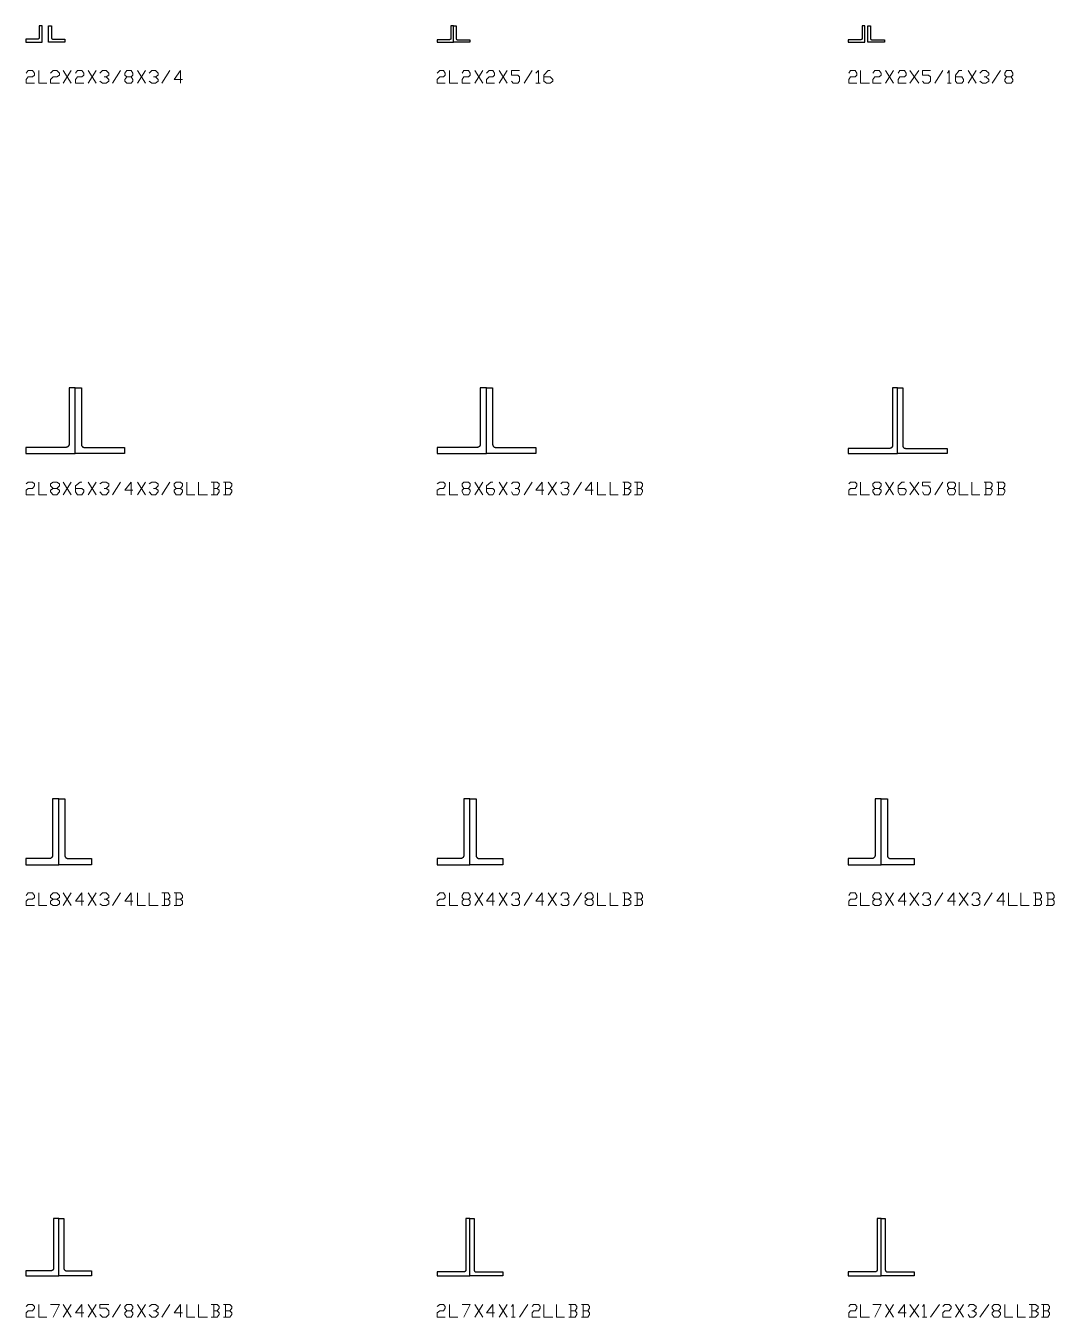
# Model space of a CAD drawing. Header units: inches. Extents: x 0 to 985, y -1555 to 12.
# Drawn here: x 500 to 625, y -555 to -398 of the extents above; entities that cross this region are included whole.
import ezdxf

# ---------------------------------------------------------------- set-up
doc = ezdxf.new("R2010")
doc.units = ezdxf.units.IN
doc.header["$MEASUREMENT"] = 0
doc.layers.add('AISC_STEEL', color=7, linetype='Continuous')

msp = doc.modelspace()

# ---------------------------------------------------------------- linework, layer by layer
at = {"color": 3, "lineweight": 0}
for points in [[(500.06, -403.76), (500.27, -403.43), (500.82, -403.43), (501.04, -403.76), (501.04, -403.98), (500.82, -404.19), (500.27, -404.19), (500.06, -404.52), (500.06, -404.96), (501.04, -404.96)], [(501.58, -403.43), (501.58, -404.96), (502.56, -404.96)], [(503, -403.76), (503.33, -403.43), (503.76, -403.43), (504.09, -403.76), (504.09, -403.98), (503.76, -404.19), (503.33, -404.19), (503, -404.52), (503, -404.96), (504.09, -404.96)], [(504.53, -404.96), (505.51, -403.43)], [(504.53, -403.43), (505.51, -404.96)], [(506.05, -403.76), (506.27, -403.43), (506.82, -403.43), (507.04, -403.76), (507.04, -403.98), (506.82, -404.19), (506.27, -404.19), (506.05, -404.52), (506.05, -404.96), (507.04, -404.96)], [(507.58, -404.96), (508.56, -403.43)], [(507.58, -403.43), (508.56, -404.96)], [(509, -403.76), (509.33, -403.43), (509.76, -403.43), (510.09, -403.76), (510.09, -403.98), (509.76, -404.19), (509.54, -404.19)], [(510.53, -404.96), (511.51, -403.43)], [(512.82, -404.19), (513.03, -404.52), (513.03, -404.74), (512.82, -404.96), (512.27, -404.96), (512.05, -404.74), (512.05, -404.52), (512.27, -404.19), (512.82, -404.19), (513.03, -403.98), (513.03, -403.76), (512.82, -403.43), (512.27, -403.43), (512.05, -403.76), (512.05, -403.98), (512.27, -404.19)], [(513.58, -404.96), (514.56, -403.43)], [(513.58, -403.43), (514.56, -404.96)], [(515, -403.76), (515.32, -403.43), (515.76, -403.43), (516.09, -403.76), (516.09, -403.98), (515.76, -404.19), (515.54, -404.19)], [(516.52, -404.96), (517.5, -403.43)], [(519.03, -404.52), (518.05, -404.52), (518.81, -403.43), (518.81, -404.96)], [(550, -403.76), (550.33, -403.43), (550.77, -403.43), (550.98, -403.76), (550.98, -403.98), (550.77, -404.19), (550.33, -404.19), (550, -404.52), (550, -404.96), (550.98, -404.96)], [(551.53, -403.43), (551.53, -404.96), (552.51, -404.96)], [(553.06, -403.76), (553.27, -403.43), (553.82, -403.43), (554.04, -403.76), (554.04, -403.98), (553.82, -404.19), (553.27, -404.19), (553.06, -404.52), (553.06, -404.96), (554.04, -404.96)], [(554.58, -404.96), (555.56, -403.43)], [(554.58, -403.43), (555.56, -404.96)], [(556, -403.76), (556.33, -403.43), (556.76, -403.43), (556.98, -403.76), (556.98, -403.98), (556.76, -404.19), (556.33, -404.19), (556, -404.52), (556, -404.96), (556.98, -404.96)], [(557.53, -404.96), (558.51, -403.43)], [(557.53, -403.43), (558.51, -404.96)], [(559.05, -404.74), (559.27, -404.96), (559.82, -404.96), (560.03, -404.74), (560.03, -404.19), (559.82, -403.98), (559.05, -403.98), (559.05, -403.43), (560.03, -403.43)], [(560.58, -404.96), (561.56, -403.43)], [(562, -403.76), (562.32, -403.43), (562.32, -404.96)], [(562.98, -404.19), (563.74, -404.19), (564.07, -404.52), (564.07, -404.74), (563.74, -404.96), (563.31, -404.96), (562.98, -404.74), (562.98, -403.98), (563.52, -403.43), (563.74, -403.43)], [(600.06, -403.76), (600.27, -403.43), (600.82, -403.43), (601.04, -403.76), (601.04, -403.98), (600.82, -404.19), (600.27, -404.19), (600.06, -404.52), (600.06, -404.96), (601.04, -404.96)], [(601.47, -403.43), (601.47, -404.96), (602.56, -404.96)], [(603, -403.76), (603.22, -403.43), (603.76, -403.43), (603.98, -403.76), (603.98, -403.98), (603.76, -404.19), (603.22, -404.19), (603, -404.52), (603, -404.96), (603.98, -404.96)], [(604.53, -404.96), (605.51, -403.43)], [(604.53, -403.43), (605.51, -404.96)], [(606.05, -403.76), (606.27, -403.43), (606.82, -403.43), (607.04, -403.76), (607.04, -403.98), (606.82, -404.19), (606.27, -404.19), (606.05, -404.52), (606.05, -404.96), (607.04, -404.96)], [(607.47, -404.96), (608.56, -403.43)], [(607.47, -403.43), (608.56, -404.96)], [(609, -404.74), (609.22, -404.96), (609.76, -404.96), (609.98, -404.74), (609.98, -404.19), (609.76, -403.98), (609, -403.98), (609, -403.43), (609.98, -403.43)], [(610.53, -404.96), (611.51, -403.43)], [(612.05, -403.76), (612.27, -403.43), (612.27, -404.96)], [(613.03, -404.19), (613.8, -404.19), (614.02, -404.52), (614.02, -404.74), (613.8, -404.96), (613.25, -404.96), (613.03, -404.74), (613.03, -403.98), (613.47, -403.43), (613.8, -403.43)], [(614.56, -404.96), (615.54, -403.43)], [(614.56, -403.43), (615.54, -404.96)], [(615.98, -403.76), (616.31, -403.43), (616.74, -403.43), (617.07, -403.76), (617.07, -403.98), (616.74, -404.19), (616.52, -404.19)], [(617.5, -404.96), (618.49, -403.43)], [(619.79, -404.19), (620.01, -404.52), (620.01, -404.74), (619.79, -404.96), (619.25, -404.96), (619.03, -404.74), (619.03, -404.52), (619.25, -404.19), (619.79, -404.19), (620.01, -403.98), (620.01, -403.76), (619.79, -403.43), (619.25, -403.43), (619.03, -403.76), (619.03, -403.98), (619.25, -404.19)], [(509.76, -404.19), (510.09, -404.52), (510.09, -404.74), (509.76, -404.96), (509.33, -404.96), (509, -404.74)], [(515.76, -404.19), (516.09, -404.52), (516.09, -404.74), (515.76, -404.96), (515.32, -404.96), (515, -404.74)], [(562, -404.96), (562.54, -404.96)], [(612.05, -404.96), (612.49, -404.96)], [(616.74, -404.19), (617.07, -404.52), (617.07, -404.74), (616.74, -404.96), (616.31, -404.96), (615.98, -404.74)], [(500.06, -453.7), (500.27, -453.48), (500.82, -453.48), (501.04, -453.7), (501.04, -453.92), (500.82, -454.25), (500.27, -454.25), (500.06, -454.47), (500.06, -455.01), (501.04, -455.01)], [(501.58, -453.48), (501.58, -455.01), (502.56, -455.01)], [(503.76, -454.25), (504.09, -454.47), (504.09, -454.68), (503.76, -455.01), (503.33, -455.01), (503, -454.68), (503, -454.47), (503.33, -454.25), (503.76, -454.25), (504.09, -453.92), (504.09, -453.7), (503.76, -453.48), (503.33, -453.48), (503, -453.7), (503, -453.92), (503.33, -454.25)], [(504.53, -455.01), (505.51, -453.48)], [(504.53, -453.48), (505.51, -455.01)], [(506.05, -454.25), (506.82, -454.25), (507.04, -454.47), (507.04, -454.68), (506.82, -455.01), (506.27, -455.01), (506.05, -454.68), (506.05, -453.92), (506.6, -453.48), (506.82, -453.48)], [(507.58, -455.01), (508.56, -453.48)], [(507.58, -453.48), (508.56, -455.01)], [(509, -453.7), (509.33, -453.48), (509.76, -453.48), (510.09, -453.7), (510.09, -453.92), (509.76, -454.25), (509.54, -454.25)], [(510.53, -455.01), (511.51, -453.48)], [(513.03, -454.47), (512.05, -454.47), (512.82, -453.48), (512.82, -455.01)], [(513.58, -455.01), (514.56, -453.48)], [(513.58, -453.48), (514.56, -455.01)], [(515, -453.7), (515.32, -453.48), (515.76, -453.48), (516.09, -453.7), (516.09, -453.92), (515.76, -454.25), (515.54, -454.25)], [(516.52, -455.01), (517.5, -453.48)], [(518.81, -454.25), (519.03, -454.47), (519.03, -454.68), (518.81, -455.01), (518.27, -455.01), (518.05, -454.68), (518.05, -454.47), (518.27, -454.25), (518.81, -454.25), (519.03, -453.92), (519.03, -453.7), (518.81, -453.48), (518.27, -453.48), (518.05, -453.7), (518.05, -453.92), (518.27, -454.25)], [(519.58, -453.48), (519.58, -455.01), (520.56, -455.01)], [(520.99, -453.48), (520.99, -455.01), (522.08, -455.01)], [(523.28, -454.25), (523.5, -453.92), (523.5, -453.7), (523.28, -453.48), (522.52, -453.48)], [(522.85, -453.48), (522.85, -455.01)], [(524.81, -454.25), (525.03, -453.92), (525.03, -453.7), (524.81, -453.48), (524.05, -453.48)], [(524.27, -453.48), (524.27, -455.01)], [(550, -453.7), (550.33, -453.48), (550.77, -453.48), (550.98, -453.7), (550.98, -453.92), (550.77, -454.25), (550.33, -454.25), (550, -454.47), (550, -455.01), (550.98, -455.01)], [(551.53, -453.48), (551.53, -455.01), (552.51, -455.01)], [(553.82, -454.25), (554.04, -454.47), (554.04, -454.68), (553.82, -455.01), (553.27, -455.01), (553.06, -454.68), (553.06, -454.47), (553.27, -454.25), (553.82, -454.25), (554.04, -453.92), (554.04, -453.7), (553.82, -453.48), (553.27, -453.48), (553.06, -453.7), (553.06, -453.92), (553.27, -454.25)], [(554.58, -455.01), (555.56, -453.48)], [(554.58, -453.48), (555.56, -455.01)], [(556, -454.25), (556.76, -454.25), (556.98, -454.47), (556.98, -454.68), (556.76, -455.01), (556.33, -455.01), (556, -454.68), (556, -453.92), (556.55, -453.48), (556.76, -453.48)], [(557.53, -455.01), (558.51, -453.48)], [(557.53, -453.48), (558.51, -455.01)], [(559.05, -453.7), (559.27, -453.48), (559.82, -453.48), (560.03, -453.7), (560.03, -453.92), (559.82, -454.25), (559.49, -454.25)], [(560.58, -455.01), (561.56, -453.48)], [(562.98, -454.47), (562, -454.47), (562.76, -453.48), (562.76, -455.01)], [(563.52, -455.01), (564.51, -453.48)], [(563.52, -453.48), (564.51, -455.01)], [(565.05, -453.7), (565.27, -453.48), (565.81, -453.48), (566.03, -453.7), (566.03, -453.92), (565.81, -454.25), (565.49, -454.25)], [(566.58, -455.01), (567.56, -453.48)], [(568.98, -454.47), (568, -454.47), (568.76, -453.48), (568.76, -455.01)], [(569.52, -453.48), (569.52, -455.01), (570.5, -455.01)], [(571.05, -453.48), (571.05, -455.01), (572.03, -455.01)], [(573.23, -454.25), (573.56, -453.92), (573.56, -453.7), (573.23, -453.48), (572.58, -453.48)], [(572.79, -453.48), (572.79, -455.01)], [(574.76, -454.25), (574.97, -453.92), (574.97, -453.7), (574.76, -453.48), (573.99, -453.48)], [(574.32, -453.48), (574.32, -455.01)], [(600.06, -453.7), (600.27, -453.48), (600.82, -453.48), (601.04, -453.7), (601.04, -453.92), (600.82, -454.25), (600.27, -454.25), (600.06, -454.47), (600.06, -455.01), (601.04, -455.01)], [(601.47, -453.48), (601.47, -455.01), (602.56, -455.01)], [(603.76, -454.25), (603.98, -454.47), (603.98, -454.68), (603.76, -455.01), (603.22, -455.01), (603, -454.68), (603, -454.47), (603.22, -454.25), (603.76, -454.25), (603.98, -453.92), (603.98, -453.7), (603.76, -453.48), (603.22, -453.48), (603, -453.7), (603, -453.92), (603.22, -454.25)], [(604.53, -455.01), (605.51, -453.48)], [(604.53, -453.48), (605.51, -455.01)], [(606.05, -454.25), (606.82, -454.25), (607.04, -454.47), (607.04, -454.68), (606.82, -455.01), (606.27, -455.01), (606.05, -454.68), (606.05, -453.92), (606.49, -453.48), (606.82, -453.48)], [(607.47, -455.01), (608.56, -453.48)], [(607.47, -453.48), (608.56, -455.01)], [(609, -454.68), (609.22, -455.01), (609.76, -455.01), (609.98, -454.68), (609.98, -454.25), (609.76, -453.92), (609, -453.92), (609, -453.48), (609.98, -453.48)], [(610.53, -455.01), (611.51, -453.48)], [(612.82, -454.25), (613.03, -454.47), (613.03, -454.68), (612.82, -455.01), (612.27, -455.01), (612.05, -454.68), (612.05, -454.47), (612.27, -454.25), (612.82, -454.25), (613.03, -453.92), (613.03, -453.7), (612.82, -453.48), (612.27, -453.48), (612.05, -453.7), (612.05, -453.92), (612.27, -454.25)], [(613.47, -453.48), (613.47, -455.01), (614.56, -455.01)], [(615, -453.48), (615, -455.01), (615.98, -455.01)], [(617.29, -454.25), (617.5, -453.92), (617.5, -453.7), (617.29, -453.48), (616.52, -453.48)], [(616.74, -453.48), (616.74, -455.01)], [(618.81, -454.25), (619.03, -453.92), (619.03, -453.7), (618.81, -453.48), (618.05, -453.48)], [(618.27, -453.48), (618.27, -455.01)], [(509.76, -454.25), (510.09, -454.47), (510.09, -454.68), (509.76, -455.01), (509.33, -455.01), (509, -454.68)], [(515.76, -454.25), (516.09, -454.47), (516.09, -454.68), (515.76, -455.01), (515.32, -455.01), (515, -454.68)], [(522.52, -455.01), (523.28, -455.01), (523.5, -454.68), (523.5, -454.47), (523.28, -454.25), (522.85, -454.25)], [(524.05, -455.01), (524.81, -455.01), (525.03, -454.68), (525.03, -454.47), (524.81, -454.25), (524.27, -454.25)], [(559.82, -454.25), (560.03, -454.47), (560.03, -454.68), (559.82, -455.01), (559.27, -455.01), (559.05, -454.68)], [(565.81, -454.25), (566.03, -454.47), (566.03, -454.68), (565.81, -455.01), (565.27, -455.01), (565.05, -454.68)], [(572.58, -455.01), (573.23, -455.01), (573.56, -454.68), (573.56, -454.47), (573.23, -454.25), (572.79, -454.25)], [(573.99, -455.01), (574.76, -455.01), (574.97, -454.68), (574.97, -454.47), (574.76, -454.25), (574.32, -454.25)], [(616.52, -455.01), (617.29, -455.01), (617.5, -454.68), (617.5, -454.47), (617.29, -454.25), (616.74, -454.25)], [(618.05, -455.01), (618.81, -455.01), (619.03, -454.68), (619.03, -454.47), (618.81, -454.25), (618.27, -454.25)], [(500.06, -503.76), (500.27, -503.43), (500.82, -503.43), (501.04, -503.76), (501.04, -503.98), (500.82, -504.19), (500.27, -504.19), (500.06, -504.41), (500.06, -504.96), (501.04, -504.96)], [(501.58, -503.43), (501.58, -504.96), (502.56, -504.96)], [(503.76, -504.19), (504.09, -504.41), (504.09, -504.74), (503.76, -504.96), (503.33, -504.96), (503, -504.74), (503, -504.41), (503.33, -504.19), (503.76, -504.19), (504.09, -503.98), (504.09, -503.76), (503.76, -503.43), (503.33, -503.43), (503, -503.76), (503, -503.98), (503.33, -504.19)], [(504.53, -504.96), (505.51, -503.43)], [(504.53, -503.43), (505.51, -504.96)], [(507.04, -504.41), (506.05, -504.41), (506.82, -503.43), (506.82, -504.96)], [(507.58, -504.96), (508.56, -503.43)], [(507.58, -503.43), (508.56, -504.96)], [(509, -503.76), (509.33, -503.43), (509.76, -503.43), (510.09, -503.76), (510.09, -503.98), (509.76, -504.19), (509.54, -504.19)], [(510.53, -504.96), (511.51, -503.43)], [(513.03, -504.41), (512.05, -504.41), (512.82, -503.43), (512.82, -504.96)], [(513.58, -503.43), (513.58, -504.96), (514.56, -504.96)], [(515, -503.43), (515, -504.96), (516.09, -504.96)], [(517.29, -504.19), (517.5, -503.98), (517.5, -503.76), (517.29, -503.43), (516.52, -503.43)], [(516.85, -503.43), (516.85, -504.96)], [(518.81, -504.19), (519.03, -503.98), (519.03, -503.76), (518.81, -503.43), (518.05, -503.43)], [(518.27, -503.43), (518.27, -504.96)], [(550, -503.76), (550.33, -503.43), (550.77, -503.43), (550.98, -503.76), (550.98, -503.98), (550.77, -504.19), (550.33, -504.19), (550, -504.41), (550, -504.96), (550.98, -504.96)], [(551.53, -503.43), (551.53, -504.96), (552.51, -504.96)], [(553.82, -504.19), (554.04, -504.41), (554.04, -504.74), (553.82, -504.96), (553.27, -504.96), (553.06, -504.74), (553.06, -504.41), (553.27, -504.19), (553.82, -504.19), (554.04, -503.98), (554.04, -503.76), (553.82, -503.43), (553.27, -503.43), (553.06, -503.76), (553.06, -503.98), (553.27, -504.19)], [(554.58, -504.96), (555.56, -503.43)], [(554.58, -503.43), (555.56, -504.96)], [(556.98, -504.41), (556, -504.41), (556.76, -503.43), (556.76, -504.96)], [(557.53, -504.96), (558.51, -503.43)], [(557.53, -503.43), (558.51, -504.96)], [(559.05, -503.76), (559.27, -503.43), (559.82, -503.43), (560.03, -503.76), (560.03, -503.98), (559.82, -504.19), (559.49, -504.19)], [(560.58, -504.96), (561.56, -503.43)], [(562.98, -504.41), (562, -504.41), (562.76, -503.43), (562.76, -504.96)], [(563.52, -504.96), (564.51, -503.43)], [(563.52, -503.43), (564.51, -504.96)], [(565.05, -503.76), (565.27, -503.43), (565.81, -503.43), (566.03, -503.76), (566.03, -503.98), (565.81, -504.19), (565.49, -504.19)], [(566.58, -504.96), (567.56, -503.43)], [(568.76, -504.19), (568.98, -504.41), (568.98, -504.74), (568.76, -504.96), (568.32, -504.96), (568, -504.74), (568, -504.41), (568.32, -504.19), (568.76, -504.19), (568.98, -503.98), (568.98, -503.76), (568.76, -503.43), (568.32, -503.43), (568, -503.76), (568, -503.98), (568.32, -504.19)], [(569.52, -503.43), (569.52, -504.96), (570.5, -504.96)], [(571.05, -503.43), (571.05, -504.96), (572.03, -504.96)], [(573.23, -504.19), (573.56, -503.98), (573.56, -503.76), (573.23, -503.43), (572.58, -503.43)], [(572.79, -503.43), (572.79, -504.96)], [(574.76, -504.19), (574.97, -503.98), (574.97, -503.76), (574.76, -503.43), (573.99, -503.43)], [(574.32, -503.43), (574.32, -504.96)], [(600.06, -503.76), (600.27, -503.43), (600.82, -503.43), (601.04, -503.76), (601.04, -503.98), (600.82, -504.19), (600.27, -504.19), (600.06, -504.41), (600.06, -504.96), (601.04, -504.96)], [(601.47, -503.43), (601.47, -504.96), (602.56, -504.96)], [(603.76, -504.19), (603.98, -504.41), (603.98, -504.74), (603.76, -504.96), (603.22, -504.96), (603, -504.74), (603, -504.41), (603.22, -504.19), (603.76, -504.19), (603.98, -503.98), (603.98, -503.76), (603.76, -503.43), (603.22, -503.43), (603, -503.76), (603, -503.98), (603.22, -504.19)], [(604.53, -504.96), (605.51, -503.43)], [(604.53, -503.43), (605.51, -504.96)], [(607.04, -504.41), (606.05, -504.41), (606.82, -503.43), (606.82, -504.96)], [(607.47, -504.96), (608.56, -503.43)], [(607.47, -503.43), (608.56, -504.96)], [(609, -503.76), (609.22, -503.43), (609.76, -503.43), (609.98, -503.76), (609.98, -503.98), (609.76, -504.19), (609.54, -504.19)], [(610.53, -504.96), (611.51, -503.43)], [(613.03, -504.41), (612.05, -504.41), (612.82, -503.43), (612.82, -504.96)], [(613.47, -504.96), (614.56, -503.43)], [(613.47, -503.43), (614.56, -504.96)], [(615, -503.76), (615.21, -503.43), (615.76, -503.43), (615.98, -503.76), (615.98, -503.98), (615.76, -504.19), (615.54, -504.19)], [(616.52, -504.96), (617.5, -503.43)], [(619.03, -504.41), (618.05, -504.41), (618.81, -503.43), (618.81, -504.96)], [(619.47, -503.43), (619.47, -504.96), (620.56, -504.96)], [(620.99, -503.43), (620.99, -504.96), (621.98, -504.96)], [(623.28, -504.19), (623.5, -503.98), (623.5, -503.76), (623.28, -503.43), (622.52, -503.43)], [(622.74, -503.43), (622.74, -504.96)], [(624.81, -504.19), (625.03, -503.98), (625.03, -503.76), (624.81, -503.43), (624.05, -503.43)], [(624.27, -503.43), (624.27, -504.96)], [(509.76, -504.19), (510.09, -504.41), (510.09, -504.74), (509.76, -504.96), (509.33, -504.96), (509, -504.74)], [(516.52, -504.96), (517.29, -504.96), (517.5, -504.74), (517.5, -504.41), (517.29, -504.19), (516.85, -504.19)], [(518.05, -504.96), (518.81, -504.96), (519.03, -504.74), (519.03, -504.41), (518.81, -504.19), (518.27, -504.19)], [(559.82, -504.19), (560.03, -504.41), (560.03, -504.74), (559.82, -504.96), (559.27, -504.96), (559.05, -504.74)], [(565.81, -504.19), (566.03, -504.41), (566.03, -504.74), (565.81, -504.96), (565.27, -504.96), (565.05, -504.74)], [(572.58, -504.96), (573.23, -504.96), (573.56, -504.74), (573.56, -504.41), (573.23, -504.19), (572.79, -504.19)], [(573.99, -504.96), (574.76, -504.96), (574.97, -504.74), (574.97, -504.41), (574.76, -504.19), (574.32, -504.19)], [(609.76, -504.19), (609.98, -504.41), (609.98, -504.74), (609.76, -504.96), (609.22, -504.96), (609, -504.74)], [(615.76, -504.19), (615.98, -504.41), (615.98, -504.74), (615.76, -504.96), (615.21, -504.96), (615, -504.74)], [(622.52, -504.96), (623.28, -504.96), (623.5, -504.74), (623.5, -504.41), (623.28, -504.19), (622.74, -504.19)], [(624.05, -504.96), (624.81, -504.96), (625.03, -504.74), (625.03, -504.41), (624.81, -504.19), (624.27, -504.19)], [(500.06, -553.7), (500.27, -553.48), (500.82, -553.48), (501.04, -553.7), (501.04, -553.92), (500.82, -554.25), (500.27, -554.25), (500.06, -554.47), (500.06, -555.01), (501.04, -555.01)], [(501.58, -553.48), (501.58, -555.01), (502.56, -555.01)], [(503, -553.48), (504.09, -553.48), (503.33, -555.01)], [(504.53, -555.01), (505.51, -553.48)], [(504.53, -553.48), (505.51, -555.01)], [(507.04, -554.47), (506.05, -554.47), (506.82, -553.48), (506.82, -555.01)], [(507.58, -555.01), (508.56, -553.48)], [(507.58, -553.48), (508.56, -555.01)], [(509, -554.68), (509.33, -555.01), (509.76, -555.01), (510.09, -554.68), (510.09, -554.25), (509.76, -553.92), (509, -553.92), (509, -553.48), (510.09, -553.48)], [(510.53, -555.01), (511.51, -553.48)], [(512.82, -554.25), (513.03, -554.47), (513.03, -554.68), (512.82, -555.01), (512.27, -555.01), (512.05, -554.68), (512.05, -554.47), (512.27, -554.25), (512.82, -554.25), (513.03, -553.92), (513.03, -553.7), (512.82, -553.48), (512.27, -553.48), (512.05, -553.7), (512.05, -553.92), (512.27, -554.25)], [(513.58, -555.01), (514.56, -553.48)], [(513.58, -553.48), (514.56, -555.01)], [(515, -553.7), (515.32, -553.48), (515.76, -553.48), (516.09, -553.7), (516.09, -553.92), (515.76, -554.25), (515.54, -554.25)], [(515.76, -554.25), (516.09, -554.47), (516.09, -554.68), (515.76, -555.01), (515.32, -555.01), (515, -554.68)], [(516.52, -555.01), (517.5, -553.48)], [(519.03, -554.47), (518.05, -554.47), (518.81, -553.48), (518.81, -555.01)], [(519.58, -553.48), (519.58, -555.01), (520.56, -555.01)], [(520.99, -553.48), (520.99, -555.01), (522.08, -555.01)], [(523.28, -554.25), (523.5, -553.92), (523.5, -553.7), (523.28, -553.48), (522.52, -553.48)], [(522.52, -555.01), (523.28, -555.01), (523.5, -554.68), (523.5, -554.47), (523.28, -554.25), (522.85, -554.25)], [(522.85, -553.48), (522.85, -555.01)], [(524.81, -554.25), (525.03, -553.92), (525.03, -553.7), (524.81, -553.48), (524.05, -553.48)], [(524.05, -555.01), (524.81, -555.01), (525.03, -554.68), (525.03, -554.47), (524.81, -554.25), (524.27, -554.25)], [(524.27, -553.48), (524.27, -555.01)], [(550, -553.7), (550.33, -553.48), (550.77, -553.48), (550.98, -553.7), (550.98, -553.92), (550.77, -554.25), (550.33, -554.25), (550, -554.47), (550, -555.01), (550.98, -555.01)], [(551.53, -553.48), (551.53, -555.01), (552.51, -555.01)], [(553.06, -553.48), (554.04, -553.48), (553.27, -555.01)], [(554.58, -555.01), (555.56, -553.48)], [(554.58, -553.48), (555.56, -555.01)], [(556.98, -554.47), (556, -554.47), (556.76, -553.48), (556.76, -555.01)], [(557.53, -555.01), (558.51, -553.48)], [(557.53, -553.48), (558.51, -555.01)], [(559.05, -553.7), (559.27, -553.48), (559.27, -555.01)], [(560.03, -555.01), (561.02, -553.48)], [(561.56, -553.7), (561.78, -553.48), (562.32, -553.48), (562.54, -553.7), (562.54, -553.92), (562.32, -554.25), (561.78, -554.25), (561.56, -554.47), (561.56, -555.01), (562.54, -555.01)], [(562.98, -553.48), (562.98, -555.01), (564.07, -555.01)], [(564.51, -553.48), (564.51, -555.01), (565.49, -555.01)], [(566.8, -554.25), (567.01, -553.92), (567.01, -553.7), (566.8, -553.48), (566.03, -553.48)], [(566.03, -555.01), (566.8, -555.01), (567.01, -554.68), (567.01, -554.47), (566.8, -554.25), (566.25, -554.25)], [(566.25, -553.48), (566.25, -555.01)], [(568.32, -554.25), (568.54, -553.92), (568.54, -553.7), (568.32, -553.48), (567.56, -553.48)], [(567.56, -555.01), (568.32, -555.01), (568.54, -554.68), (568.54, -554.47), (568.32, -554.25), (567.78, -554.25)], [(567.78, -553.48), (567.78, -555.01)], [(600.06, -553.7), (600.27, -553.48), (600.82, -553.48), (601.04, -553.7), (601.04, -553.92), (600.82, -554.25), (600.27, -554.25), (600.06, -554.47), (600.06, -555.01), (601.04, -555.01)], [(601.47, -553.48), (601.47, -555.01), (602.56, -555.01)], [(603, -553.48), (603.98, -553.48), (603.22, -555.01)], [(604.53, -555.01), (605.51, -553.48)], [(604.53, -553.48), (605.51, -555.01)], [(607.04, -554.47), (606.05, -554.47), (606.82, -553.48), (606.82, -555.01)], [(607.47, -555.01), (608.56, -553.48)], [(607.47, -553.48), (608.56, -555.01)], [(609, -553.7), (609.22, -553.48), (609.22, -555.01)], [(609.98, -555.01), (611.07, -553.48)], [(611.51, -553.7), (611.73, -553.48), (612.27, -553.48), (612.49, -553.7), (612.49, -553.92), (612.27, -554.25), (611.73, -554.25), (611.51, -554.47), (611.51, -555.01), (612.49, -555.01)], [(613.03, -555.01), (614.02, -553.48)], [(613.03, -553.48), (614.02, -555.01)], [(614.56, -553.7), (614.78, -553.48), (615.21, -553.48), (615.54, -553.7), (615.54, -553.92), (615.21, -554.25), (615, -554.25)], [(615.21, -554.25), (615.54, -554.47), (615.54, -554.68), (615.21, -555.01), (614.78, -555.01), (614.56, -554.68)], [(615.98, -555.01), (617.07, -553.48)], [(618.27, -554.25), (618.49, -554.47), (618.49, -554.68), (618.27, -555.01), (617.72, -555.01), (617.5, -554.68), (617.5, -554.47), (617.72, -554.25), (618.27, -554.25), (618.49, -553.92), (618.49, -553.7), (618.27, -553.48), (617.72, -553.48), (617.5, -553.7), (617.5, -553.92), (617.72, -554.25)], [(619.03, -553.48), (619.03, -555.01), (620.01, -555.01)], [(620.56, -553.48), (620.56, -555.01), (621.54, -555.01)], [(622.74, -554.25), (623.07, -553.92), (623.07, -553.7), (622.74, -553.48), (621.98, -553.48)], [(621.98, -555.01), (622.74, -555.01), (623.07, -554.68), (623.07, -554.47), (622.74, -554.25), (622.3, -554.25)], [(622.3, -553.48), (622.3, -555.01)], [(624.27, -554.25), (624.48, -553.92), (624.48, -553.7), (624.27, -553.48), (623.5, -553.48)], [(623.5, -555.01), (624.27, -555.01), (624.48, -554.68), (624.48, -554.47), (624.27, -554.25), (623.72, -554.25)], [(623.72, -553.48), (623.72, -555.01)], [(559.05, -555.01), (559.49, -555.01)], [(609, -555.01), (609.54, -555.01)]]:
    msp.add_lwpolyline(points, dxfattribs=at)
at = {"layer": 'AISC_STEEL'}
for points in [[(500, -400), (502, -400), (502, -398), (501.62, -398), (501.62, -399.44), (501.62, -399.46), (501.62, -399.49), (501.61, -399.51), (501.6, -399.53), (501.59, -399.55), (501.57, -399.57), (501.55, -399.59), (501.53, -399.6), (501.51, -399.61), (501.49, -399.62), (501.46, -399.62), (501.44, -399.62), (500, -399.62)], [(504.75, -400), (502.75, -400), (502.75, -398), (503.12, -398), (503.12, -399.44), (503.13, -399.46), (503.13, -399.49), (503.14, -399.51), (503.15, -399.53), (503.16, -399.55), (503.18, -399.57), (503.2, -399.59), (503.22, -399.6), (503.24, -399.61), (503.26, -399.62), (503.29, -399.62), (503.31, -399.62), (504.75, -399.62)], [(550, -400), (552, -400), (552, -398), (551.69, -398), (551.69, -399.53), (551.69, -399.55), (551.68, -399.57), (551.68, -399.59), (551.67, -399.61), (551.65, -399.63), (551.64, -399.64), (551.63, -399.65), (551.61, -399.67), (551.59, -399.68), (551.57, -399.68), (551.55, -399.69), (551.53, -399.69), (550, -399.69)], [(554, -400), (552, -400), (552, -398), (552.31, -398), (552.31, -399.53), (552.31, -399.55), (552.32, -399.57), (552.32, -399.59), (552.33, -399.61), (552.35, -399.63), (552.36, -399.64), (552.37, -399.65), (552.39, -399.67), (552.41, -399.68), (552.43, -399.68), (552.45, -399.69), (552.47, -399.69), (554, -399.69)], [(600, -400), (602, -400), (602, -398), (601.69, -398), (601.69, -399.53), (601.69, -399.55), (601.68, -399.57), (601.68, -399.59), (601.67, -399.61), (601.65, -399.63), (601.64, -399.64), (601.63, -399.65), (601.61, -399.67), (601.59, -399.68), (601.57, -399.68), (601.55, -399.69), (601.53, -399.69), (600, -399.69)], [(604.38, -400), (602.37, -400), (602.37, -398), (602.69, -398), (602.69, -399.53), (602.69, -399.55), (602.69, -399.57), (602.7, -399.59), (602.71, -399.61), (602.72, -399.63), (602.73, -399.64), (602.75, -399.65), (602.77, -399.67), (602.78, -399.68), (602.8, -399.68), (602.82, -399.69), (602.84, -399.69), (604.38, -399.69)], [(500, -450), (506, -450), (506, -442), (505.25, -442), (505.25, -448.88), (505.25, -448.9), (505.25, -448.93), (505.24, -448.96), (505.23, -448.99), (505.22, -449.02), (505.21, -449.05), (505.19, -449.07), (505.18, -449.1), (505.16, -449.12), (505.14, -449.14), (505.12, -449.16), (505.1, -449.18), (505.07, -449.19), (505.05, -449.21), (505.02, -449.22), (504.99, -449.23), (504.96, -449.24), (504.93, -449.25), (504.9, -449.25), (504.88, -449.25), (500, -449.25)], [(512, -450), (506, -450), (506, -442), (506.75, -442), (506.75, -448.88), (506.75, -448.9), (506.75, -448.93), (506.76, -448.96), (506.77, -448.99), (506.78, -449.02), (506.79, -449.05), (506.81, -449.07), (506.82, -449.1), (506.84, -449.12), (506.86, -449.14), (506.88, -449.16), (506.9, -449.18), (506.93, -449.19), (506.95, -449.21), (506.98, -449.22), (507.01, -449.23), (507.04, -449.24), (507.07, -449.25), (507.1, -449.25), (507.12, -449.25), (512, -449.25)], [(550, -450), (556, -450), (556, -442), (555.25, -442), (555.25, -448.88), (555.25, -448.9), (555.25, -448.93), (555.24, -448.96), (555.23, -448.99), (555.22, -449.02), (555.21, -449.05), (555.19, -449.07), (555.18, -449.1), (555.16, -449.12), (555.14, -449.14), (555.12, -449.16), (555.1, -449.18), (555.07, -449.19), (555.05, -449.21), (555.02, -449.22), (554.99, -449.23), (554.96, -449.24), (554.93, -449.25), (554.9, -449.25), (554.88, -449.25), (550, -449.25)], [(562, -450), (556, -450), (556, -442), (556.75, -442), (556.75, -448.88), (556.75, -448.9), (556.75, -448.93), (556.76, -448.96), (556.77, -448.99), (556.78, -449.02), (556.79, -449.05), (556.81, -449.07), (556.82, -449.1), (556.84, -449.12), (556.86, -449.14), (556.88, -449.16), (556.9, -449.18), (556.93, -449.19), (556.95, -449.21), (556.98, -449.22), (557.01, -449.23), (557.04, -449.24), (557.07, -449.25), (557.1, -449.25), (557.12, -449.25), (562, -449.25)], [(600, -450), (606, -450), (606, -442), (605.37, -442), (605.37, -449.06), (605.37, -449.09), (605.37, -449.12), (605.36, -449.15), (605.35, -449.18), (605.34, -449.2), (605.33, -449.23), (605.31, -449.25), (605.29, -449.27), (605.27, -449.29), (605.25, -449.31), (605.23, -449.33), (605.2, -449.34), (605.18, -449.35), (605.15, -449.36), (605.12, -449.37), (605.09, -449.37), (605.06, -449.38), (600, -449.38)], [(612, -450), (606, -450), (606, -442), (606.62, -442), (606.62, -449.06), (606.63, -449.09), (606.63, -449.12), (606.64, -449.15), (606.65, -449.18), (606.66, -449.2), (606.67, -449.23), (606.69, -449.25), (606.71, -449.27), (606.73, -449.29), (606.75, -449.31), (606.77, -449.33), (606.8, -449.34), (606.82, -449.35), (606.85, -449.36), (606.88, -449.37), (606.91, -449.37), (606.94, -449.38), (612, -449.38)], [(500, -500), (504, -500), (504, -492), (503.25, -492), (503.25, -498.88), (503.25, -498.9), (503.25, -498.93), (503.24, -498.96), (503.23, -498.99), (503.22, -499.02), (503.21, -499.05), (503.19, -499.07), (503.18, -499.1), (503.16, -499.12), (503.14, -499.14), (503.12, -499.16), (503.1, -499.18), (503.07, -499.19), (503.05, -499.21), (503.02, -499.22), (502.99, -499.23), (502.96, -499.24), (502.93, -499.25), (502.9, -499.25), (502.88, -499.25), (500, -499.25)], [(508, -500), (504, -500), (504, -492), (504.75, -492), (504.75, -498.88), (504.75, -498.9), (504.75, -498.93), (504.76, -498.96), (504.77, -498.99), (504.78, -499.02), (504.79, -499.05), (504.81, -499.07), (504.82, -499.1), (504.84, -499.12), (504.86, -499.14), (504.88, -499.16), (504.9, -499.18), (504.93, -499.19), (504.95, -499.21), (504.98, -499.22), (505.01, -499.23), (505.04, -499.24), (505.07, -499.25), (505.1, -499.25), (505.12, -499.25), (508, -499.25)], [(550, -500), (554, -500), (554, -492), (553.25, -492), (553.25, -498.88), (553.25, -498.9), (553.25, -498.93), (553.24, -498.96), (553.23, -498.99), (553.22, -499.02), (553.21, -499.05), (553.19, -499.07), (553.18, -499.1), (553.16, -499.12), (553.14, -499.14), (553.12, -499.16), (553.1, -499.18), (553.07, -499.19), (553.05, -499.21), (553.02, -499.22), (552.99, -499.23), (552.96, -499.24), (552.93, -499.25), (552.9, -499.25), (552.88, -499.25), (550, -499.25)], [(558, -500), (554, -500), (554, -492), (554.75, -492), (554.75, -498.88), (554.75, -498.9), (554.75, -498.93), (554.76, -498.96), (554.77, -498.99), (554.78, -499.02), (554.79, -499.05), (554.81, -499.07), (554.82, -499.1), (554.84, -499.12), (554.86, -499.14), (554.88, -499.16), (554.9, -499.18), (554.93, -499.19), (554.95, -499.21), (554.98, -499.22), (555.01, -499.23), (555.04, -499.24), (555.07, -499.25), (555.1, -499.25), (555.12, -499.25), (558, -499.25)], [(600, -500), (604, -500), (604, -492), (603.25, -492), (603.25, -498.88), (603.25, -498.9), (603.25, -498.93), (603.24, -498.96), (603.23, -498.99), (603.22, -499.02), (603.21, -499.05), (603.19, -499.07), (603.18, -499.1), (603.16, -499.12), (603.14, -499.14), (603.12, -499.16), (603.1, -499.18), (603.07, -499.19), (603.05, -499.21), (603.02, -499.22), (602.99, -499.23), (602.96, -499.24), (602.93, -499.25), (602.9, -499.25), (602.88, -499.25), (600, -499.25)], [(608, -500), (604, -500), (604, -492), (604.75, -492), (604.75, -498.88), (604.75, -498.9), (604.75, -498.93), (604.76, -498.96), (604.77, -498.99), (604.78, -499.02), (604.79, -499.05), (604.81, -499.07), (604.82, -499.1), (604.84, -499.12), (604.86, -499.14), (604.88, -499.16), (604.9, -499.18), (604.93, -499.19), (604.95, -499.21), (604.98, -499.22), (605.01, -499.23), (605.04, -499.24), (605.07, -499.25), (605.1, -499.25), (605.12, -499.25), (608, -499.25)], [(500, -550), (504, -550), (504, -543), (503.38, -543), (503.38, -549.06), (503.37, -549.09), (503.37, -549.12), (503.36, -549.15), (503.35, -549.18), (503.34, -549.2), (503.33, -549.23), (503.31, -549.25), (503.29, -549.27), (503.27, -549.29), (503.25, -549.31), (503.23, -549.33), (503.2, -549.34), (503.18, -549.35), (503.15, -549.36), (503.12, -549.37), (503.09, -549.37), (503.06, -549.38), (500, -549.38)], [(508, -550), (504, -550), (504, -543), (504.62, -543), (504.62, -549.06), (504.63, -549.09), (504.63, -549.12), (504.64, -549.15), (504.65, -549.18), (504.66, -549.2), (504.67, -549.23), (504.69, -549.25), (504.71, -549.27), (504.73, -549.29), (504.75, -549.31), (504.77, -549.33), (504.8, -549.34), (504.82, -549.35), (504.85, -549.36), (504.88, -549.37), (504.91, -549.37), (504.94, -549.38), (508, -549.38)], [(550, -550), (554, -550), (554, -543), (553.5, -543), (553.5, -549.25), (553.5, -549.28), (553.49, -549.31), (553.49, -549.33), (553.48, -549.36), (553.46, -549.38), (553.45, -549.41), (553.43, -549.43), (553.41, -549.45), (553.38, -549.46), (553.36, -549.48), (553.33, -549.49), (553.31, -549.49), (553.28, -549.5), (553.25, -549.5), (550, -549.5)], [(558, -550), (554, -550), (554, -543), (554.5, -543), (554.5, -549.25), (554.5, -549.28), (554.51, -549.31), (554.51, -549.33), (554.52, -549.36), (554.54, -549.38), (554.55, -549.41), (554.57, -549.43), (554.59, -549.45), (554.62, -549.46), (554.64, -549.48), (554.67, -549.49), (554.69, -549.49), (554.72, -549.5), (554.75, -549.5), (558, -549.5)], [(600, -550), (604, -550), (604, -543), (603.5, -543), (603.5, -549.25), (603.5, -549.28), (603.49, -549.31), (603.49, -549.33), (603.48, -549.36), (603.46, -549.38), (603.45, -549.41), (603.43, -549.43), (603.41, -549.45), (603.38, -549.46), (603.36, -549.48), (603.33, -549.49), (603.31, -549.49), (603.28, -549.5), (603.25, -549.5), (600, -549.5)], [(608, -550), (604, -550), (604, -543), (604.5, -543), (604.5, -549.25), (604.5, -549.28), (604.51, -549.31), (604.51, -549.33), (604.52, -549.36), (604.54, -549.38), (604.55, -549.41), (604.57, -549.43), (604.59, -549.45), (604.62, -549.46), (604.64, -549.48), (604.67, -549.49), (604.69, -549.49), (604.72, -549.5), (604.75, -549.5), (608, -549.5)]]:
    msp.add_lwpolyline(points, close=True, dxfattribs=at)

doc.saveas('drawing.dxf')
